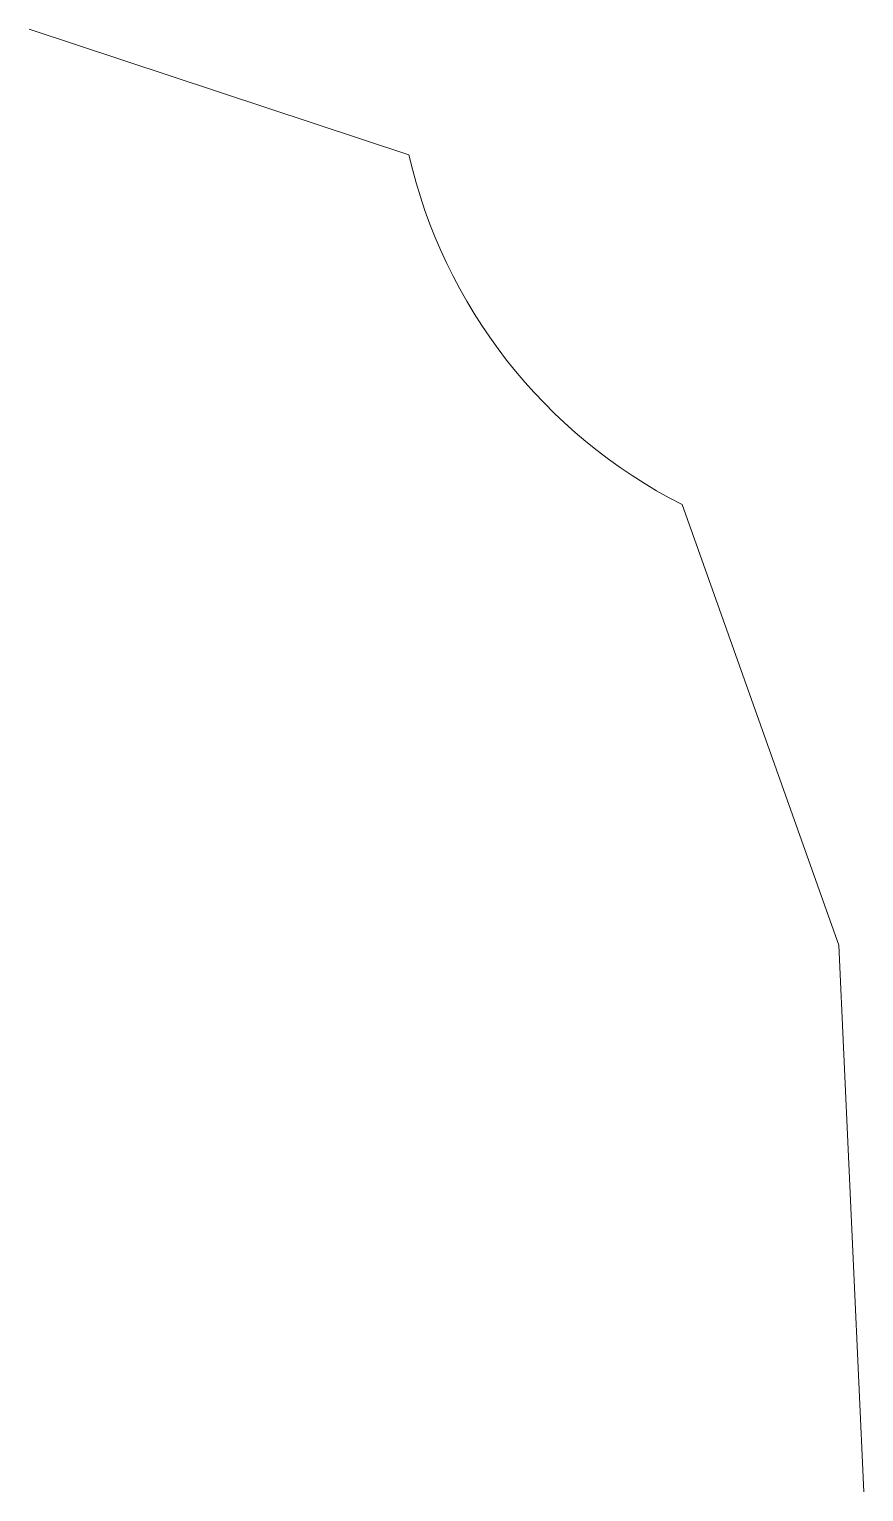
# Model space of a CAD drawing. Header units: millimetres. Extents: x 0 to 31.9, y -55.9 to 0.
import ezdxf

# ---------------------------------------------------------------- set-up
doc = ezdxf.new("R2010")
doc.units = ezdxf.units.MM
doc.layers.get('0').update_dxf_attribs({"lineweight": 5, "true_color": 0xffffff})

msp = doc.modelspace()

# ---------------------------------------------------------------- linework, layer by layer
for p, q in [((0, 0), (14.523, -4.806)), ((24.971, -18.179), (30.961, -35.034)), ((30.961, -35.034), (31.916, -55.934))]:
    msp.add_line(p, q)
msp.add_arc((34.018, -0.342), 20, 192.8959, 243.1041)

doc.saveas('drawing.dxf')
